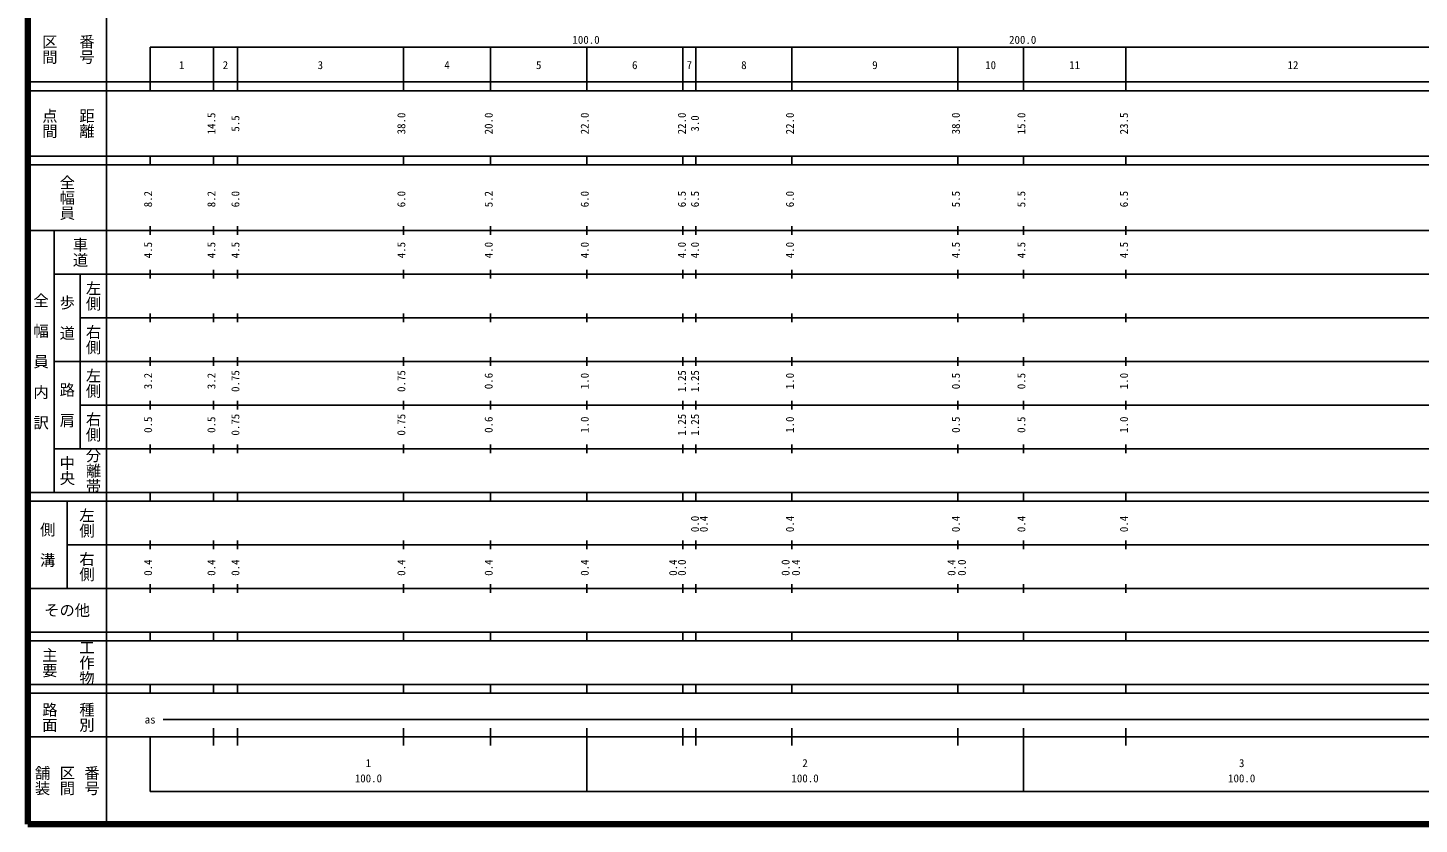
# Model space of a CAD drawing. Units: millimetres on the paper, enlarged 1000 times. Extents: x 40000 to 680000, y 20000 to 380000.
# Drawn here: x 40000 to 358650, y 20000 to 202409 of the extents above; entities that cross this region are included whole.
import ezdxf
from ezdxf.enums import TextEntityAlignment as Align

# ---------------------------------------------------------------- set-up
doc = ezdxf.new("R2010")
doc.units = ezdxf.units.MM
doc.header["$LTSCALE"] = 1000
doc.layers.add('M-TTL', color=2, linetype='Continuous', lineweight=140)
doc.layers.add('M-TTL-BAND', color=7, linetype='Continuous', lineweight=25)
doc.styles.add('@ＭＳ ゴシック', font='')
doc.styles.add('ＭＳ ゴシック', font='')
doc.styles.get('@ＭＳ ゴシック').set_extended_font_data('@MS Gothic')
doc.styles.get('ＭＳ ゴシック').set_extended_font_data('MS Gothic')

msp = doc.modelspace()

# ---------------------------------------------------------------- linework, layer by layer
at = {"layer": 'M-TTL'}
for p, q in [((40000, 380000), (40000, 20000)), ((40000, 20000), (680000, 20000))]:
    msp.add_line(p, q, dxfattribs=at)
at = {"layer": 'M-TTL-BAND'}
for p, q in [((58000, 370000), (58000, 20000)), ((68000, 198000), (579000, 198000)), ((68000, 198000), (68000, 188000)), ((82500, 188000), (82500, 198000)), ((88000, 188000), (88000, 198000)), ((126000, 188000), (126000, 198000)), ((146000, 188000), (146000, 198000)), ((168000, 188000), (168000, 198000)), ((190000, 188000), (190000, 198000)), ((193000, 188000), (193000, 198000)), ((215000, 188000), (215000, 198000)), ((253000, 188000), (253000, 198000)), ((268000, 188000), (268000, 198000)), ((291500, 188000), (291500, 198000)), ((40000, 190000), (579000, 190000)), ((40000, 188000), (579000, 188000)), ((40000, 173000), (579000, 173000)), ((68000, 171000), (68000, 173000)), ((82500, 171000), (82500, 173000)), ((88000, 171000), (88000, 173000)), ((126000, 171000), (126000, 173000)), ((146000, 171000), (146000, 173000)), ((168000, 171000), (168000, 173000)), ((190000, 171000), (190000, 173000)), ((193000, 171000), (193000, 173000)), ((215000, 171000), (215000, 173000)), ((253000, 171000), (253000, 173000)), ((268000, 171000), (268000, 173000)), ((291500, 171000), (291500, 173000)), ((40000, 171000), (579000, 171000)), ((68000, 155000), (68000, 157000)), ((82500, 155000), (82500, 157000)), ((88000, 155000), (88000, 157000)), ((126000, 155000), (126000, 157000)), ((146000, 155000), (146000, 157000)), ((168000, 155000), (168000, 157000)), ((190000, 155000), (190000, 157000)), ((193000, 155000), (193000, 157000)), ((215000, 155000), (215000, 157000)), ((253000, 155000), (253000, 157000)), ((268000, 155000), (268000, 157000)), ((291500, 155000), (291500, 157000)), ((40000, 156000), (579000, 156000)), ((46000, 96000), (46000, 156000)), ((68000, 145000), (68000, 147000)), ((82500, 145000), (82500, 147000)), ((88000, 145000), (88000, 147000)), ((126000, 145000), (126000, 147000)), ((146000, 145000), (146000, 147000)), ((168000, 145000), (168000, 147000)), ((190000, 145000), (190000, 147000)), ((193000, 145000), (193000, 147000)), ((215000, 145000), (215000, 147000)), ((253000, 145000), (253000, 147000)), ((268000, 145000), (268000, 147000)), ((291500, 145000), (291500, 147000)), ((46000, 146000), (579000, 146000)), ((52000, 146000), (52000, 106000)), ((52000, 136000), (579000, 136000)), ((68000, 135000), (68000, 137000)), ((82500, 135000), (82500, 137000)), ((88000, 135000), (88000, 137000)), ((126000, 135000), (126000, 137000)), ((146000, 135000), (146000, 137000)), ((168000, 135000), (168000, 137000)), ((190000, 135000), (190000, 137000)), ((193000, 135000), (193000, 137000)), ((215000, 135000), (215000, 137000)), ((253000, 135000), (253000, 137000)), ((268000, 135000), (268000, 137000)), ((291500, 135000), (291500, 137000)), ((46000, 126000), (579000, 126000)), ((68000, 125000), (68000, 127000)), ((82500, 125000), (82500, 127000)), ((88000, 125000), (88000, 127000)), ((126000, 125000), (126000, 127000)), ((146000, 125000), (146000, 127000)), ((168000, 125000), (168000, 127000)), ((190000, 125000), (190000, 127000)), ((193000, 125000), (193000, 127000)), ((215000, 125000), (215000, 127000)), ((253000, 125000), (253000, 127000)), ((268000, 125000), (268000, 127000)), ((291500, 125000), (291500, 127000)), ((52000, 116000), (579000, 116000)), ((68000, 115000), (68000, 117000)), ((82500, 115000), (82500, 117000)), ((88000, 115000), (88000, 117000)), ((126000, 115000), (126000, 117000)), ((146000, 115000), (146000, 117000)), ((168000, 115000), (168000, 117000)), ((190000, 115000), (190000, 117000)), ((193000, 115000), (193000, 117000)), ((215000, 115000), (215000, 117000)), ((253000, 115000), (253000, 117000)), ((268000, 115000), (268000, 117000)), ((291500, 115000), (291500, 117000)), ((46000, 106000), (579000, 106000)), ((68000, 105000), (68000, 107000)), ((82500, 105000), (82500, 107000)), ((88000, 105000), (88000, 107000)), ((126000, 105000), (126000, 107000)), ((146000, 105000), (146000, 107000)), ((168000, 105000), (168000, 107000)), ((190000, 105000), (190000, 107000)), ((193000, 105000), (193000, 107000)), ((215000, 105000), (215000, 107000)), ((253000, 105000), (253000, 107000)), ((268000, 105000), (268000, 107000)), ((291500, 105000), (291500, 107000)), ((40000, 96000), (579000, 96000)), ((68000, 94000), (68000, 96000)), ((82500, 94000), (82500, 96000)), ((88000, 94000), (88000, 96000)), ((126000, 94000), (126000, 96000)), ((146000, 94000), (146000, 96000)), ((168000, 94000), (168000, 96000)), ((190000, 94000), (190000, 96000)), ((193000, 94000), (193000, 96000)), ((215000, 94000), (215000, 96000)), ((253000, 94000), (253000, 96000)), ((268000, 94000), (268000, 96000)), ((291500, 94000), (291500, 96000)), ((40000, 94000), (579000, 94000)), ((49000, 94000), (49000, 74000)), ((49000, 84000), (579000, 84000)), ((68000, 83000), (68000, 85000)), ((82500, 83000), (82500, 85000)), ((88000, 83000), (88000, 85000)), ((126000, 83000), (126000, 85000)), ((146000, 83000), (146000, 85000)), ((168000, 83000), (168000, 85000)), ((190000, 83000), (190000, 85000)), ((193000, 83000), (193000, 85000)), ((215000, 83000), (215000, 85000)), ((253000, 83000), (253000, 85000)), ((268000, 83000), (268000, 85000)), ((291500, 83000), (291500, 85000)), ((40000, 74000), (579000, 74000)), ((68000, 73000), (68000, 75000)), ((82500, 73000), (82500, 75000)), ((88000, 73000), (88000, 75000)), ((126000, 73000), (126000, 75000)), ((146000, 73000), (146000, 75000)), ((168000, 73000), (168000, 75000)), ((190000, 73000), (190000, 75000)), ((193000, 73000), (193000, 75000)), ((215000, 73000), (215000, 75000)), ((253000, 73000), (253000, 75000)), ((268000, 73000), (268000, 75000)), ((291500, 73000), (291500, 75000)), ((40000, 64000), (579000, 64000)), ((68000, 62000), (68000, 64000)), ((82500, 62000), (82500, 64000)), ((88000, 62000), (88000, 64000)), ((126000, 62000), (126000, 64000)), ((146000, 62000), (146000, 64000)), ((168000, 62000), (168000, 64000)), ((190000, 62000), (190000, 64000)), ((193000, 62000), (193000, 64000)), ((215000, 62000), (215000, 64000)), ((253000, 62000), (253000, 64000)), ((268000, 62000), (268000, 64000)), ((291500, 62000), (291500, 64000)), ((40000, 62000), (579000, 62000)), ((40000, 52000), (579000, 52000)), ((68000, 50000), (68000, 52000)), ((82500, 50000), (82500, 52000)), ((88000, 50000), (88000, 52000)), ((126000, 50000), (126000, 52000)), ((146000, 50000), (146000, 52000)), ((168000, 50000), (168000, 52000)), ((190000, 50000), (190000, 52000)), ((193000, 50000), (193000, 52000)), ((215000, 50000), (215000, 52000)), ((253000, 50000), (253000, 52000)), ((268000, 50000), (268000, 52000)), ((291500, 50000), (291500, 52000)), ((40000, 50000), (579000, 50000)), ((71000, 44000), (565000, 44000)), ((82500, 38000), (82500, 42000)), ((88000, 38000), (88000, 42000)), ((126000, 38000), (126000, 42000)), ((146000, 38000), (146000, 42000)), ((168000, 27500), (168000, 42000)), ((190000, 38000), (190000, 42000)), ((193000, 38000), (193000, 42000)), ((215000, 38000), (215000, 42000)), ((253000, 38000), (253000, 42000)), ((268000, 27500), (268000, 42000)), ((291500, 38000), (291500, 42000)), ((40000, 40000), (579000, 40000)), ((68000, 40000), (68000, 27500)), ((68000, 27500), (579000, 27500))]:
    msp.add_line(p, q, dxfattribs=at)

# ---------------------------------------------------------------- texts
at = {"layer": 'M-TTL-BAND', "style": '@ＭＳ ゴシック'}
for s, p in [('番号', (53500, 197500)), ('区間', (45000, 197500)), ('点間', (45000, 180500)), ('距離', (53500, 180500)), ('全幅員', (49000, 163500)), ('車道', (52000, 151000)), ('左側', (55000, 141000)), ('全\u3000幅\u3000員\u3000内\u3000訳', (43000, 126000)), ('歩\u3000道', (49000, 136000)), ('右側', (55000, 131000)), ('左側', (55000, 121000)), ('路\u3000肩', (49000, 116000)), ('右側', (55000, 111000)), ('分離帯', (55000, 101000)), ('中央', (49000, 101000)), ('左側', (53500, 89000)), ('側\u3000溝', (44500, 84000)), ('右側', (53500, 79000)), ('工作物', (53500, 57000)), ('主要', (45000, 57000)), ('路面', (45000, 44500)), ('種別', (53500, 44500)), ('舗装', (43333, 30000)), ('区間', (49000, 30000)), ('番号', (54667, 30000))]:
    msp.add_text(s, height=2566, rotation=270, dxfattribs=at).set_placement(p, align=Align.MIDDLE_CENTER)
at = {"layer": 'M-TTL-BAND', "style": 'ＭＳ ゴシック'}
for s, p in [('100.0', (167844, 198195)), ('200.0', (267844, 198195)), ('1', (75250, 192405)), ('2', (85250, 192405)), ('3', (107000, 192405)), ('4', (136000, 192405)), ('5', (157000, 192405)), ('6', (179000, 192405)), ('7', (191500, 192405)), ('8', (204000, 192405)), ('9', (234000, 192405)), ('10', (260500, 192405)), ('11', (279750, 192405)), ('12', (329750, 192405)), ('as', (68000, 42500)), ('1', (118000, 32523)), ('2', (218000, 32523)), ('3', (318000, 32523)), ('100.0', (118000, 29033)), ('100.0', (218000, 29033)), ('100.0', (318000, 29033))]:
    msp.add_text(s, height=1833, dxfattribs=at).set_placement(p, align=Align.BOTTOM_CENTER)
for s, p in [('14.5', (83500, 180500)), ('5.5', (89000, 180500)), ('38.0', (127000, 180500)), ('20.0', (147000, 180500)), ('22.0', (169000, 180500)), ('22.0', (191250, 180500)), ('3.0', (194250, 180500)), ('22.0', (216000, 180500)), ('38.0', (254000, 180500)), ('15.0', (269000, 180500)), ('23.5', (292500, 180500)), ('8.2', (69000, 163174)), ('8.2', (83500, 163174)), ('6.0', (89000, 163174)), ('6.0', (127000, 163174)), ('5.2', (147000, 163174)), ('6.0', (169000, 163174)), ('6.5', (191250, 163174)), ('6.5', (194250, 163174)), ('6.0', (216000, 163174)), ('5.5', (254000, 163174)), ('5.5', (269000, 163174)), ('6.5', (292500, 163174)), ('4.5', (69000, 151500)), ('4.5', (83500, 151500)), ('4.5', (89000, 151500)), ('4.5', (127000, 151500)), ('4.0', (147000, 151500)), ('4.0', (169000, 151500)), ('4.0', (191250, 151500)), ('4.0', (194250, 151500)), ('4.0', (216000, 151500)), ('4.5', (254000, 151500)), ('4.5', (269000, 151500)), ('4.5', (292500, 151500)), ('3.2', (69000, 121500)), ('3.2', (83500, 121500)), ('0.75', (89000, 121500)), ('0.75', (127000, 121500)), ('0.6', (147000, 121500)), ('1.0', (169000, 121500)), ('1.25', (191250, 121500)), ('1.25', (194250, 121500)), ('1.0', (216000, 121500)), ('0.5', (254000, 121500)), ('0.5', (269000, 121500)), ('1.0', (292500, 121500)), ('0.5', (69000, 111500)), ('0.5', (83500, 111500)), ('0.75', (89000, 111500)), ('0.75', (127000, 111500)), ('0.6', (147000, 111500)), ('1.0', (169000, 111500)), ('1.25', (191250, 111500)), ('1.25', (194250, 111500)), ('1.0', (216000, 111500)), ('0.5', (254000, 111500)), ('0.5', (269000, 111500)), ('1.0', (292500, 111500)), ('0.0', (194250, 88764)), ('0.4', (196266, 88764)), ('0.4', (216000, 88764)), ('0.4', (254000, 88764)), ('0.4', (269000, 88764)), ('0.4', (292500, 88764)), ('0.4', (69000, 78764)), ('0.4', (83500, 78764)), ('0.4', (89000, 78764)), ('0.4', (127000, 78764)), ('0.4', (147000, 78764)), ('0.4', (169000, 78764)), ('0.4', (189249, 78764)), ('0.0', (191250, 78764)), ('0.0', (215000, 78764)), ('0.4', (217370, 78764)), ('0.4', (253000, 78764)), ('0.0', (255370, 78764))]:
    msp.add_text(s, height=1833, rotation=90, dxfattribs=at).set_placement(p, align=Align.BOTTOM_CENTER)
msp.add_text('その他', height=2566, dxfattribs=at).set_placement((49000, 69000), align=Align.MIDDLE_CENTER)

doc.saveas('drawing.dxf')
